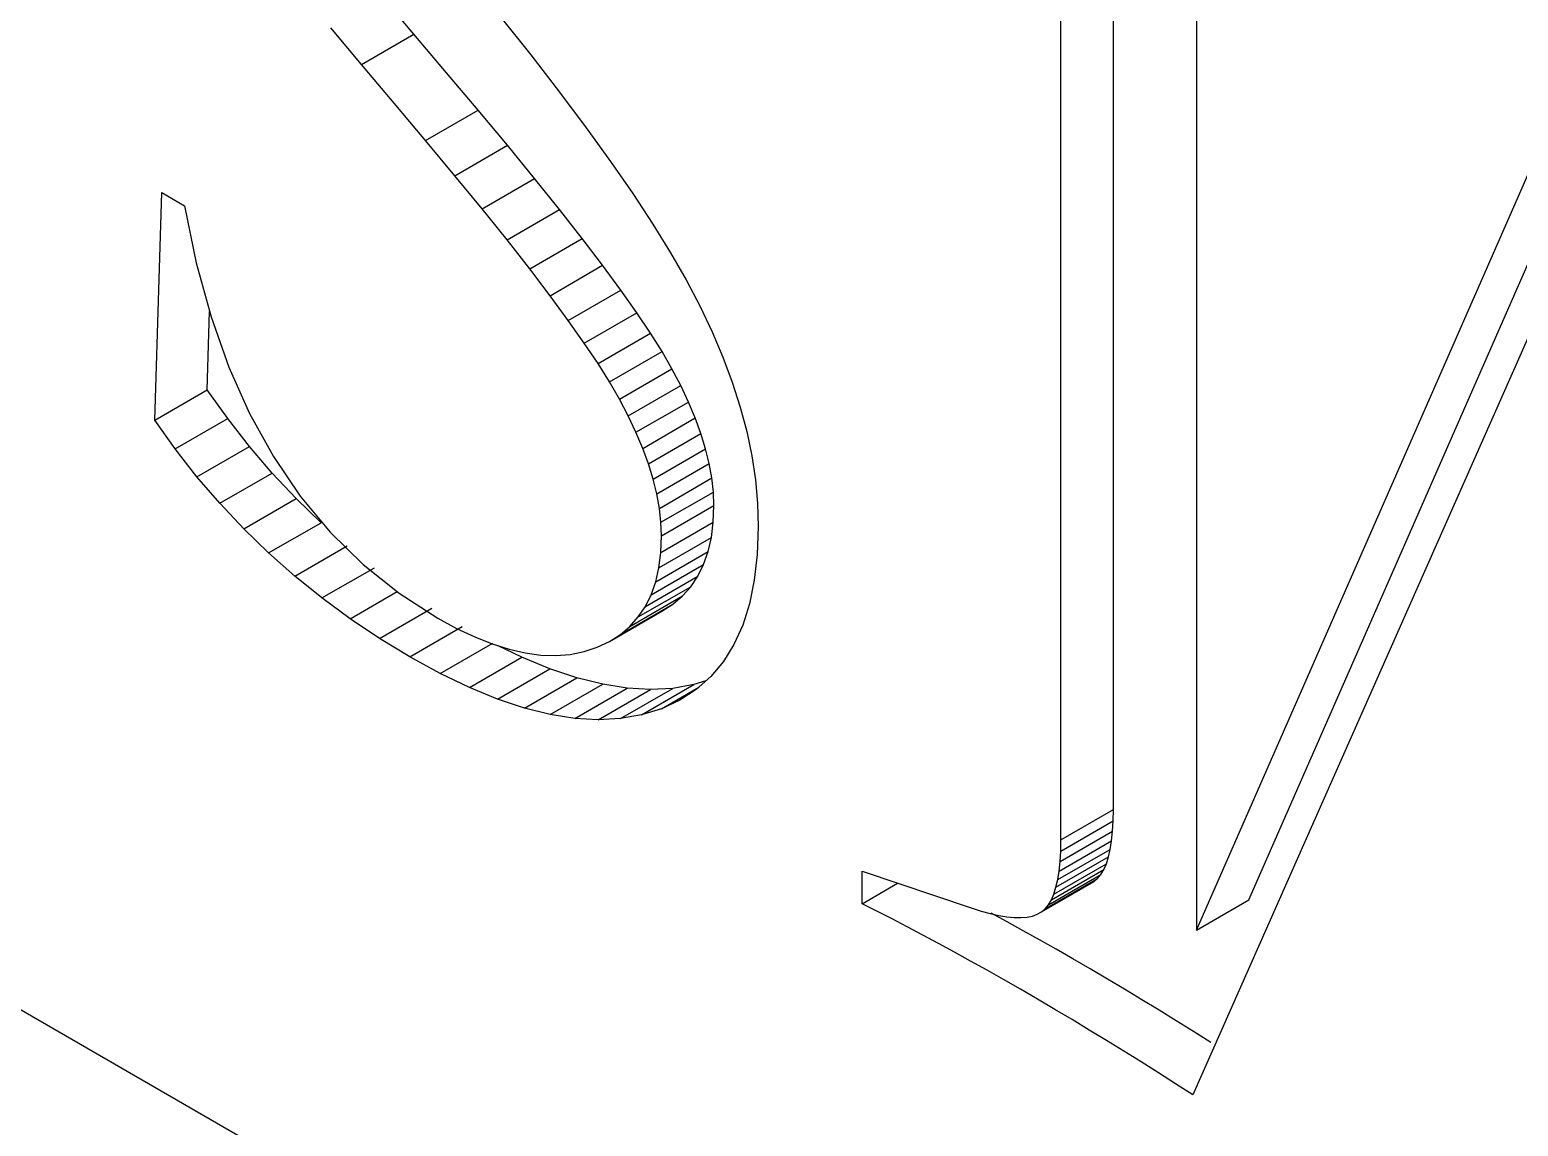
# Model space of a CAD drawing. Header units: millimetres. Extents: x 98 to 524, y -2487 to -1043.
# Drawn here: x 269.59 to 271.595, y -1260.496 to -1259.02 of the extents above; entities that cross this region are included whole.
import ezdxf

# ---------------------------------------------------------------- set-up
doc = ezdxf.new("R2010")
doc.units = ezdxf.units.MM
doc.layers.get('0').update_dxf_attribs({"lineweight": 18})

msp = doc.modelspace()

# ---------------------------------------------------------------- linework, layer by layer
at = {"color": 7, "lineweight": -3, "ltscale": 0.314351}
msp.add_line((273.6326, -1262.681), (262.7431, -1256.394), dxfattribs=at)
at = {"color": 7, "lineweight": -3, "ltscale": 0.031066}
msp.add_line((271.0493, -1260.0697), (271.0493, -1258.8271), dxfattribs=at)
at = {"color": 7, "lineweight": -3, "ltscale": 0.031065}
msp.add_line((270.9785, -1260.1105), (270.9785, -1258.8679), dxfattribs=at)
at = {"color": 7, "lineweight": -3, "ltscale": 0.031955}
msp.add_line((271.1611, -1258.9541), (271.1611, -1260.2323), dxfattribs=at)
at = {"color": 7, "lineweight": -3, "ltscale": 0.001615}
for p, q in [((270.1071, -1259.0258), (270.0658, -1258.9761)), ((270.0364, -1259.0666), (269.9951, -1259.0169))]:
    msp.add_line(p, q, dxfattribs=at)
at = {"color": 7, "lineweight": -3, "ltscale": 0.001675}
msp.add_line((270.2226, -1259.0013), (270.2644, -1259.0537), dxfattribs=at)
at = {"color": 7, "lineweight": -3, "ltscale": 0.002042}
for p, q in [((270.0364, -1259.0666), (270.1071, -1259.0258)), ((270.9783, -1260.1258), (271.049, -1260.085)), ((270.9574, -1260.2035), (271.0281, -1260.1627))]:
    msp.add_line(p, q, dxfattribs=at)
at = {"color": 7, "lineweight": -3, "ltscale": 0.001695}
for p, q in [((270.1509, -1259.0775), (270.1071, -1259.0258)), ((270.0802, -1259.1184), (270.0364, -1259.0666))]:
    msp.add_line(p, q, dxfattribs=at)
at = {"color": 7, "lineweight": -3, "ltscale": 0.033029}
msp.add_line((271.1611, -1260.2323), (271.692, -1259.0226), dxfattribs=at)
at = {"color": 7, "lineweight": -3, "ltscale": 0.001584}
msp.add_line((270.2644, -1259.0537), (270.3033, -1259.1037), dxfattribs=at)
at = {"color": 7, "lineweight": -3, "ltscale": 0.001648}
for p, q in [((270.1935, -1259.1279), (270.1509, -1259.0775)), ((270.1228, -1259.1687), (270.0802, -1259.1184))]:
    msp.add_line(p, q, dxfattribs=at)
at = {"color": 7, "lineweight": -3, "ltscale": 0.030004}
msp.add_line((271.2318, -1260.1915), (271.7141, -1259.0925), dxfattribs=at)
at = {"color": 7, "lineweight": -3, "ltscale": 0.001494}
msp.add_line((270.3033, -1259.1037), (270.3391, -1259.1516), dxfattribs=at)
at = {"color": 7, "lineweight": -3, "ltscale": 0.002041}
for p, q in [((270.1228, -1259.1687), (270.1935, -1259.1279)), ((270.1623, -1259.2162), (270.233, -1259.1753)), ((270.1989, -1259.2608), (270.2696, -1259.22)), ((270.2325, -1259.3026), (270.3032, -1259.2618)), ((270.263, -1259.3416), (270.3337, -1259.3008)), ((270.2905, -1259.3778), (270.3612, -1259.3369)), ((270.315, -1259.4111), (270.3858, -1259.3702)), ((270.3365, -1259.4416), (270.4073, -1259.4007)), ((270.3551, -1259.4692), (270.4258, -1259.4284)), ((270.3705, -1259.494), (270.4413, -1259.4532)), ((270.3838, -1259.5172), (270.4545, -1259.4763)), ((269.7578, -1259.5454), (269.8285, -1259.5045)), ((270.3957, -1259.5398), (270.4664, -1259.4989)), ((270.4062, -1259.5618), (270.4769, -1259.521)), ((269.7856, -1259.5842), (269.8563, -1259.5434)), ((270.4153, -1259.5834), (270.486, -1259.5425)), ((270.423, -1259.6044), (270.4937, -1259.5635)), ((269.8148, -1259.6216), (269.8855, -1259.5808)), ((270.4293, -1259.6248), (270.5, -1259.584)), ((269.8455, -1259.6574), (269.9162, -1259.6166)), ((270.4342, -1259.6448), (270.5049, -1259.6039)), ((270.4377, -1259.6642), (270.5084, -1259.6233)), ((269.8777, -1259.6916), (269.9484, -1259.6508)), ((270.4398, -1259.683), (270.5105, -1259.6422)), ((270.4405, -1259.7014), (270.5112, -1259.6605)), ((269.9113, -1259.7243), (269.982, -1259.6835)), ((270.4396, -1259.7235), (270.5103, -1259.6827)), ((269.9464, -1259.7554), (270.0171, -1259.7146)), ((270.437, -1259.7441), (270.5077, -1259.7033)), ((270.4327, -1259.7631), (270.5034, -1259.7223)), ((269.983, -1259.7849), (270.0537, -1259.7441)), ((270.4188, -1259.7963), (270.4895, -1259.7555)), ((270.4266, -1259.7805), (270.4973, -1259.7397)), ((270.4093, -1259.8105), (270.48, -1259.7697)), ((270.3851, -1259.834), (270.4558, -1259.7932)), ((270.3981, -1259.8231), (270.4688, -1259.7822)), ((270.0605, -1259.8393), (270.1312, -1259.7985)), ((270.3704, -1259.8434), (270.4411, -1259.8026)), ((270.1015, -1259.8642), (270.1722, -1259.8234)), ((270.1424, -1259.8866), (270.2132, -1259.8458)), ((270.1818, -1259.9055), (270.2525, -1259.8647)), ((270.2196, -1259.9211), (270.2903, -1259.8803)), ((270.2559, -1259.9332), (270.3266, -1259.8924)), ((270.2905, -1259.9419), (270.3613, -1259.9011)), ((270.3237, -1259.9471), (270.3944, -1259.9063)), ((270.3552, -1259.949), (270.4259, -1259.9082)), ((270.3852, -1259.9474), (270.4559, -1259.9066)), ((270.4136, -1259.9424), (270.4843, -1259.9016)), ((270.9785, -1260.1105), (271.0493, -1260.0697)), ((270.9762, -1260.1526), (271.0469, -1260.1118)), ((270.9775, -1260.1398), (271.0482, -1260.099)), ((270.972, -1260.1745), (271.0427, -1260.1337)), ((270.9744, -1260.1642), (271.0451, -1260.1234)), ((270.9619, -1260.1981), (271.0326, -1260.1573)), ((270.9658, -1260.1915), (271.0365, -1260.1507)), ((270.9691, -1260.1836), (271.0399, -1260.1428)), ((270.9525, -1260.2077), (271.0232, -1260.1669)), ((271.1611, -1260.2323), (271.2318, -1260.1915))]:
    msp.add_line(p, q, dxfattribs=at)
at = {"color": 7, "lineweight": -3, "ltscale": 0.001545}
for p, q in [((270.233, -1259.1753), (270.1935, -1259.1279)), ((270.1623, -1259.2162), (270.1228, -1259.1687))]:
    msp.add_line(p, q, dxfattribs=at)
at = {"color": 7, "lineweight": -3, "ltscale": 0.001404}
msp.add_line((270.3391, -1259.1516), (270.372, -1259.1971), dxfattribs=at)
at = {"color": 7, "lineweight": -3, "ltscale": 0.001443}
for p, q in [((270.2696, -1259.22), (270.233, -1259.1753)), ((270.1989, -1259.2608), (270.1623, -1259.2162))]:
    msp.add_line(p, q, dxfattribs=at)
at = {"color": 7, "lineweight": -3, "ltscale": 0.001315}
msp.add_line((270.372, -1259.1971), (270.4019, -1259.2403), dxfattribs=at)
at = {"color": 7, "lineweight": -3, "ltscale": 0.00134}
msp.add_line((270.3032, -1259.2618), (270.2696, -1259.22), dxfattribs=at)
at = {"color": 7, "lineweight": -3, "ltscale": 0.007668}
msp.add_line((269.7578, -1259.5454), (269.7673, -1259.2388), dxfattribs=at)
at = {"color": 7, "lineweight": -3, "ltscale": 0.000889399}
msp.add_line((269.7673, -1259.2388), (269.7981, -1259.2566), dxfattribs=at)
at = {"color": 7, "lineweight": -3, "ltscale": 0.001971}
msp.add_line((269.7981, -1259.2566), (269.8139, -1259.3338), dxfattribs=at)
at = {"color": 7, "lineweight": -3, "ltscale": 0.001226}
msp.add_line((270.4019, -1259.2403), (270.4288, -1259.2813), dxfattribs=at)
at = {"color": 7, "lineweight": -3, "ltscale": 0.001341}
msp.add_line((270.2325, -1259.3026), (270.1989, -1259.2608), dxfattribs=at)
at = {"color": 7, "lineweight": -3, "ltscale": 0.001238}
for p, q in [((270.3337, -1259.3008), (270.3032, -1259.2618)), ((270.263, -1259.3416), (270.2325, -1259.3026))]:
    msp.add_line(p, q, dxfattribs=at)
at = {"color": 7, "lineweight": -3, "ltscale": 0.001138}
msp.add_line((270.4288, -1259.2813), (270.4527, -1259.32), dxfattribs=at)
at = {"color": 7, "lineweight": -3, "ltscale": 0.001136}
for p, q in [((270.3612, -1259.3369), (270.3337, -1259.3008)), ((270.2905, -1259.3778), (270.263, -1259.3416))]:
    msp.add_line(p, q, dxfattribs=at)
at = {"color": 7, "lineweight": -3, "ltscale": 0.001877}
msp.add_line((269.8139, -1259.3338), (269.8338, -1259.4063), dxfattribs=at)
at = {"color": 7, "lineweight": -3, "ltscale": 0.00105}
msp.add_line((270.4527, -1259.32), (270.4736, -1259.3565), dxfattribs=at)
at = {"color": 7, "lineweight": -3, "ltscale": 0.001034}
msp.add_line((270.3858, -1259.3702), (270.3612, -1259.3369), dxfattribs=at)
at = {"color": 7, "lineweight": -3, "ltscale": 0.000991726}
msp.add_line((270.4736, -1259.3565), (270.4921, -1259.3916), dxfattribs=at)
at = {"color": 7, "lineweight": -3, "ltscale": 0.000932636}
for p, q in [((270.4073, -1259.4007), (270.3858, -1259.3702)), ((270.3365, -1259.4416), (270.315, -1259.4111))]:
    msp.add_line(p, q, dxfattribs=at)
at = {"color": 7, "lineweight": -3, "ltscale": 0.02956}
msp.add_line((271.6351, -1259.3729), (271.1563, -1260.454), dxfattribs=at)
at = {"color": 7, "lineweight": -3, "ltscale": 0.001035}
msp.add_line((270.315, -1259.4111), (270.2905, -1259.3778), dxfattribs=at)
at = {"color": 7, "lineweight": -3, "ltscale": 0.000960817}
msp.add_line((270.4921, -1259.3916), (270.5086, -1259.4263), dxfattribs=at)
at = {"color": 7, "lineweight": -3, "ltscale": 0.002638}
msp.add_line((269.8285, -1259.5045), (269.8318, -1259.3991), dxfattribs=at)
at = {"color": 7, "lineweight": -3, "ltscale": 0.001793}
msp.add_line((269.8338, -1259.4063), (269.8577, -1259.4739), dxfattribs=at)
at = {"color": 7, "lineweight": -3, "ltscale": 0.000831806}
for p, q in [((270.4258, -1259.4284), (270.4073, -1259.4007)), ((270.3551, -1259.4692), (270.3365, -1259.4416))]:
    msp.add_line(p, q, dxfattribs=at)
at = {"color": 7, "lineweight": -3, "ltscale": 0.000731523}
msp.add_line((270.4413, -1259.4532), (270.4258, -1259.4284), dxfattribs=at)
at = {"color": 7, "lineweight": -3, "ltscale": 0.000931165}
msp.add_line((270.5086, -1259.4263), (270.5232, -1259.4606), dxfattribs=at)
at = {"color": 7, "lineweight": -3, "ltscale": 0.000666961}
for p, q in [((270.4545, -1259.4763), (270.4413, -1259.4532)), ((270.3838, -1259.5172), (270.3705, -1259.494))]:
    msp.add_line(p, q, dxfattribs=at)
at = {"color": 7, "lineweight": -3, "ltscale": 0.001719}
msp.add_line((269.8577, -1259.4739), (269.8857, -1259.5366), dxfattribs=at)
at = {"color": 7, "lineweight": -3, "ltscale": 0.000731199}
msp.add_line((270.3705, -1259.494), (270.3551, -1259.4692), dxfattribs=at)
at = {"color": 7, "lineweight": -3, "ltscale": 0.000638344}
msp.add_line((270.4664, -1259.4989), (270.4545, -1259.4763), dxfattribs=at)
at = {"color": 7, "lineweight": -3, "ltscale": 0.000903849}
msp.add_line((270.5232, -1259.4606), (270.5359, -1259.4944), dxfattribs=at)
at = {"color": 7, "lineweight": -3, "ltscale": 0.000878147}
msp.add_line((270.5359, -1259.4944), (270.5465, -1259.5279), dxfattribs=at)
at = {"color": 7, "lineweight": -3, "ltscale": 0.001195}
for p, q in [((269.8563, -1259.5434), (269.8285, -1259.5045)), ((269.7856, -1259.5842), (269.7578, -1259.5454))]:
    msp.add_line(p, q, dxfattribs=at)
at = {"color": 7, "lineweight": -3, "ltscale": 0.000638682}
msp.add_line((270.3957, -1259.5398), (270.3838, -1259.5172), dxfattribs=at)
at = {"color": 7, "lineweight": -3, "ltscale": 0.000610695}
for p, q in [((270.4769, -1259.521), (270.4664, -1259.4989)), ((270.4062, -1259.5618), (270.3957, -1259.5398))]:
    msp.add_line(p, q, dxfattribs=at)
at = {"color": 7, "lineweight": -3, "ltscale": 0.001656}
msp.add_line((269.8857, -1259.5366), (269.9178, -1259.5946), dxfattribs=at)
at = {"color": 7, "lineweight": -3, "ltscale": 0.000584301}
for p, q in [((270.486, -1259.5425), (270.4769, -1259.521)), ((270.4153, -1259.5834), (270.4062, -1259.5618))]:
    msp.add_line(p, q, dxfattribs=at)
at = {"color": 7, "lineweight": -3, "ltscale": 0.000854784}
msp.add_line((270.5465, -1259.5279), (270.5553, -1259.5609), dxfattribs=at)
at = {"color": 7, "lineweight": -3, "ltscale": 0.001185}
msp.add_line((269.8855, -1259.5808), (269.8563, -1259.5434), dxfattribs=at)
at = {"color": 7, "lineweight": -3, "ltscale": 0.000559363}
msp.add_line((270.4937, -1259.5635), (270.486, -1259.5425), dxfattribs=at)
at = {"color": 7, "lineweight": -3, "ltscale": 0.00053515}
for p, q in [((270.5, -1259.584), (270.4937, -1259.5635)), ((270.4293, -1259.6248), (270.423, -1259.6044))]:
    msp.add_line(p, q, dxfattribs=at)
at = {"color": 7, "lineweight": -3, "ltscale": 0.000833435}
msp.add_line((270.5553, -1259.5609), (270.5621, -1259.5936), dxfattribs=at)
at = {"color": 7, "lineweight": -3, "ltscale": 0.001186}
msp.add_line((269.8148, -1259.6216), (269.7856, -1259.5842), dxfattribs=at)
at = {"color": 7, "lineweight": -3, "ltscale": 0.001179}
for p, q in [((269.9162, -1259.6166), (269.8855, -1259.5808)), ((269.8455, -1259.6574), (269.8148, -1259.6216))]:
    msp.add_line(p, q, dxfattribs=at)
at = {"color": 7, "lineweight": -3, "ltscale": 0.001608}
msp.add_line((269.9178, -1259.5946), (269.954, -1259.6478), dxfattribs=at)
at = {"color": 7, "lineweight": -3, "ltscale": 0.000559005}
msp.add_line((270.423, -1259.6044), (270.4153, -1259.5834), dxfattribs=at)
at = {"color": 7, "lineweight": -3, "ltscale": 0.000513398}
for p, q in [((270.5049, -1259.6039), (270.5, -1259.584)), ((270.4342, -1259.6448), (270.4293, -1259.6248))]:
    msp.add_line(p, q, dxfattribs=at)
at = {"color": 7, "lineweight": -3, "ltscale": 0.000814802}
msp.add_line((270.5621, -1259.5936), (270.567, -1259.6258), dxfattribs=at)
at = {"color": 7, "lineweight": -3, "ltscale": 0.001174}
for p, q in [((269.9484, -1259.6508), (269.9162, -1259.6166)), ((269.8777, -1259.6916), (269.8455, -1259.6574))]:
    msp.add_line(p, q, dxfattribs=at)
at = {"color": 7, "lineweight": -3, "ltscale": 0.000492655}
for p, q in [((270.5084, -1259.6233), (270.5049, -1259.6039)), ((270.4377, -1259.6642), (270.4342, -1259.6448))]:
    msp.add_line(p, q, dxfattribs=at)
at = {"color": 7, "lineweight": -3, "ltscale": 0.000474426}
for p, q in [((270.5105, -1259.6422), (270.5084, -1259.6233)), ((270.4398, -1259.683), (270.4377, -1259.6642))]:
    msp.add_line(p, q, dxfattribs=at)
at = {"color": 7, "lineweight": -3, "ltscale": 0.000798695}
msp.add_line((270.567, -1259.6258), (270.5699, -1259.6576), dxfattribs=at)
at = {"color": 7, "lineweight": -3, "ltscale": 0.001172}
for p, q in [((269.982, -1259.6835), (269.9484, -1259.6508)), ((269.9113, -1259.7243), (269.8777, -1259.6916))]:
    msp.add_line(p, q, dxfattribs=at)
at = {"color": 7, "lineweight": -3, "ltscale": 0.001573}
msp.add_line((269.954, -1259.6478), (269.9942, -1259.6961), dxfattribs=at)
at = {"color": 7, "lineweight": -3, "ltscale": 0.000458481}
msp.add_line((270.5112, -1259.6605), (270.5105, -1259.6422), dxfattribs=at)
at = {"color": 7, "lineweight": -3, "ltscale": 0.000785825}
msp.add_line((270.5699, -1259.6576), (270.5708, -1259.689), dxfattribs=at)
at = {"color": 7, "lineweight": -3, "ltscale": 0.000555464}
msp.add_line((270.5103, -1259.6827), (270.5112, -1259.6605), dxfattribs=at)
at = {"color": 7, "lineweight": -3, "ltscale": 0.001553}
msp.add_line((269.9942, -1259.6961), (270.0386, -1259.7396), dxfattribs=at)
at = {"color": 7, "lineweight": -3, "ltscale": 0.000458862}
msp.add_line((270.4405, -1259.7014), (270.4398, -1259.683), dxfattribs=at)
at = {"color": 7, "lineweight": -3, "ltscale": 0.000518673}
msp.add_line((270.5077, -1259.7033), (270.5103, -1259.6827), dxfattribs=at)
at = {"color": 7, "lineweight": -3, "ltscale": 0.00093632}
msp.add_line((270.5708, -1259.689), (270.5695, -1259.7265), dxfattribs=at)
at = {"color": 7, "lineweight": -3, "ltscale": 0.000555083}
msp.add_line((270.4396, -1259.7235), (270.4405, -1259.7014), dxfattribs=at)
at = {"color": 7, "lineweight": -3, "ltscale": 0.000486758}
for p, q in [((270.5034, -1259.7223), (270.5077, -1259.7033)), ((270.4327, -1259.7631), (270.437, -1259.7441))]:
    msp.add_line(p, q, dxfattribs=at)
at = {"color": 7, "lineweight": -3, "ltscale": 0.001173}
msp.add_line((269.9464, -1259.7554), (269.9113, -1259.7243), dxfattribs=at)
at = {"color": 7, "lineweight": -3, "ltscale": 0.000519051}
msp.add_line((270.437, -1259.7441), (270.4396, -1259.7235), dxfattribs=at)
at = {"color": 7, "lineweight": -3, "ltscale": 0.000460491}
for p, q in [((270.4973, -1259.7397), (270.5034, -1259.7223)), ((270.4266, -1259.7805), (270.4327, -1259.7631))]:
    msp.add_line(p, q, dxfattribs=at)
at = {"color": 7, "lineweight": -3, "ltscale": 0.000869151}
msp.add_line((270.5695, -1259.7265), (270.5656, -1259.761), dxfattribs=at)
at = {"color": 7, "lineweight": -3, "ltscale": 0.001175}
msp.add_line((269.983, -1259.7849), (269.9464, -1259.7554), dxfattribs=at)
at = {"color": 7, "lineweight": -3, "ltscale": 0.001549}
msp.add_line((270.0386, -1259.7396), (270.087, -1259.7783), dxfattribs=at)
at = {"color": 7, "lineweight": -3, "ltscale": 0.000427225}
for p, q in [((270.48, -1259.7697), (270.4895, -1259.7555)), ((270.4093, -1259.8105), (270.4188, -1259.7963))]:
    msp.add_line(p, q, dxfattribs=at)
at = {"color": 7, "lineweight": -3, "ltscale": 0.000439809}
for p, q in [((270.4895, -1259.7555), (270.4973, -1259.7397)), ((270.4188, -1259.7963), (270.4266, -1259.7805))]:
    msp.add_line(p, q, dxfattribs=at)
at = {"color": 7, "lineweight": -3, "ltscale": 0.001831}
msp.add_line((270.021, -1259.8129), (270.0844, -1259.7763), dxfattribs=at)
at = {"color": 7, "lineweight": -3, "ltscale": 0.000422002}
msp.add_line((270.4688, -1259.7822), (270.48, -1259.7697), dxfattribs=at)
at = {"color": 7, "lineweight": -3, "ltscale": 0.000808883}
msp.add_line((270.5656, -1259.761), (270.5591, -1259.7927), dxfattribs=at)
at = {"color": 7, "lineweight": -3, "ltscale": 0.001181}
msp.add_line((270.021, -1259.8129), (269.983, -1259.7849), dxfattribs=at)
at = {"color": 7, "lineweight": -3, "ltscale": 0.001562}
msp.add_line((270.087, -1259.7783), (270.1394, -1259.8122), dxfattribs=at)
at = {"color": 7, "lineweight": -3, "ltscale": 0.000436199}
for p, q in [((270.4411, -1259.8026), (270.4558, -1259.7932)), ((270.3704, -1259.8434), (270.3851, -1259.834))]:
    msp.add_line(p, q, dxfattribs=at)
at = {"color": 7, "lineweight": -3, "ltscale": 0.000424694}
msp.add_line((270.4558, -1259.7932), (270.4688, -1259.7822), dxfattribs=at)
at = {"color": 7, "lineweight": -3, "ltscale": 0.000755478}
msp.add_line((270.5591, -1259.7927), (270.55, -1259.8215), dxfattribs=at)
at = {"color": 7, "lineweight": -3, "ltscale": 0.001189}
msp.add_line((270.0605, -1259.8393), (270.021, -1259.8129), dxfattribs=at)
at = {"color": 7, "lineweight": -3, "ltscale": 0.000716423}
msp.add_line((270.1394, -1259.8122), (270.1646, -1259.8259), dxfattribs=at)
at = {"color": 7, "lineweight": -3, "ltscale": 0.000421717}
msp.add_line((270.3981, -1259.8231), (270.4093, -1259.8105), dxfattribs=at)
at = {"color": 7, "lineweight": -3, "ltscale": 0.000673857}
msp.add_line((270.1646, -1259.8259), (270.189, -1259.8374), dxfattribs=at)
at = {"color": 7, "lineweight": -3, "ltscale": 0.000632861}
msp.add_line((270.189, -1259.8374), (270.2125, -1259.8468), dxfattribs=at)
at = {"color": 7, "lineweight": -3, "ltscale": 0.000424941}
msp.add_line((270.3851, -1259.834), (270.3981, -1259.8231), dxfattribs=at)
at = {"color": 7, "lineweight": -3, "ltscale": 0.000711572}
msp.add_line((270.55, -1259.8215), (270.5382, -1259.8474), dxfattribs=at)
at = {"color": 7, "lineweight": -3, "ltscale": 0.001199}
msp.add_line((270.1015, -1259.8642), (270.0605, -1259.8393), dxfattribs=at)
at = {"color": 7, "lineweight": -3, "ltscale": 0.000594791}
msp.add_line((270.2125, -1259.8468), (270.2352, -1259.8539), dxfattribs=at)
at = {"color": 7, "lineweight": -3, "ltscale": 0.000891647}
msp.add_line((270.2525, -1259.8647), (270.2204, -1259.8492), dxfattribs=at)
at = {"color": 7, "lineweight": -3, "ltscale": 0.000560698}
msp.add_line((270.2352, -1259.8539), (270.2571, -1259.8589), dxfattribs=at)
at = {"color": 7, "lineweight": -3, "ltscale": 0.000472665}
msp.add_line((270.3177, -1259.8608), (270.3362, -1259.8571), dxfattribs=at)
at = {"color": 7, "lineweight": -3, "ltscale": 0.000467085}
msp.add_line((270.3362, -1259.8571), (270.354, -1259.8512), dxfattribs=at)
at = {"color": 7, "lineweight": -3, "ltscale": 0.000454578}
msp.add_line((270.354, -1259.8512), (270.3704, -1259.8434), dxfattribs=at)
at = {"color": 7, "lineweight": -3, "ltscale": 0.000678635}
msp.add_line((270.5382, -1259.8474), (270.5239, -1259.8705), dxfattribs=at)
at = {"color": 7, "lineweight": -3, "ltscale": 0.001166}
msp.add_line((270.1424, -1259.8866), (270.1015, -1259.8642), dxfattribs=at)
at = {"color": 7, "lineweight": -3, "ltscale": 0.001022}
for p, q in [((270.2903, -1259.8803), (270.2525, -1259.8647)), ((270.2196, -1259.9211), (270.1818, -1259.9055))]:
    msp.add_line(p, q, dxfattribs=at)
at = {"color": 7, "lineweight": -3, "ltscale": 0.000530759}
msp.add_line((270.2571, -1259.8589), (270.2781, -1259.8617), dxfattribs=at)
at = {"color": 7, "lineweight": -3, "ltscale": 0.000505308}
msp.add_line((270.2781, -1259.8617), (270.2983, -1259.8624), dxfattribs=at)
at = {"color": 7, "lineweight": -3, "ltscale": 0.000485996}
msp.add_line((270.2983, -1259.8624), (270.3177, -1259.8608), dxfattribs=at)
at = {"color": 7, "lineweight": -3, "ltscale": 0.000659032}
msp.add_line((270.5239, -1259.8705), (270.507, -1259.8907), dxfattribs=at)
at = {"color": 7, "lineweight": -3, "ltscale": 0.001092}
msp.add_line((270.1818, -1259.9055), (270.1424, -1259.8866), dxfattribs=at)
at = {"color": 7, "lineweight": -3, "ltscale": 0.000955159}
msp.add_line((270.3266, -1259.8924), (270.2903, -1259.8803), dxfattribs=at)
at = {"color": 7, "lineweight": -3, "ltscale": 0.000893928}
msp.add_line((270.3613, -1259.9011), (270.3266, -1259.8924), dxfattribs=at)
at = {"color": 7, "lineweight": -3, "ltscale": 0.000418175}
msp.add_line((270.5003, -1259.8966), (270.4843, -1259.9016), dxfattribs=at)
at = {"color": 7, "lineweight": -3, "ltscale": 0.000653166}
msp.add_line((270.507, -1259.8907), (270.4874, -1259.908), dxfattribs=at)
at = {"color": 7, "lineweight": -3, "ltscale": 0.000838186}
msp.add_line((270.3944, -1259.9063), (270.3613, -1259.9011), dxfattribs=at)
at = {"color": 7, "lineweight": -3, "ltscale": 0.000790229}
for p, q in [((270.4259, -1259.9082), (270.3944, -1259.9063)), ((270.3552, -1259.949), (270.3237, -1259.9471))]:
    msp.add_line(p, q, dxfattribs=at)
at = {"color": 7, "lineweight": -3, "ltscale": 0.000750617}
for p, q in [((270.4559, -1259.9066), (270.4259, -1259.9082)), ((270.3852, -1259.9474), (270.3552, -1259.949))]:
    msp.add_line(p, q, dxfattribs=at)
at = {"color": 7, "lineweight": -3, "ltscale": 0.001457}
msp.add_line((270.4405, -1259.934), (270.491, -1259.9049), dxfattribs=at)
at = {"color": 7, "lineweight": -3, "ltscale": 0.000721543}
msp.add_line((270.4843, -1259.9016), (270.4559, -1259.9066), dxfattribs=at)
at = {"color": 7, "lineweight": -3, "ltscale": 0.000661079}
msp.add_line((270.4874, -1259.908), (270.4652, -1259.9224), dxfattribs=at)
at = {"color": 7, "lineweight": -3, "ltscale": 0.00095528}
msp.add_line((270.2559, -1259.9332), (270.2196, -1259.9211), dxfattribs=at)
at = {"color": 7, "lineweight": -3, "ltscale": 0.000893836}
msp.add_line((270.2905, -1259.9419), (270.2559, -1259.9332), dxfattribs=at)
at = {"color": 7, "lineweight": -3, "ltscale": 0.00070352}
msp.add_line((270.4405, -1259.934), (270.4136, -1259.9424), dxfattribs=at)
at = {"color": 7, "lineweight": -3, "ltscale": 0.00068332}
msp.add_line((270.4652, -1259.9224), (270.4405, -1259.934), dxfattribs=at)
at = {"color": 7, "lineweight": -3, "ltscale": 0.000838246}
msp.add_line((270.3237, -1259.9471), (270.2905, -1259.9419), dxfattribs=at)
at = {"color": 7, "lineweight": -3, "ltscale": 0.000721609}
msp.add_line((270.4136, -1259.9424), (270.3852, -1259.9474), dxfattribs=at)
at = {"color": 7, "lineweight": -3, "ltscale": 0.000381525}
msp.add_line((271.049, -1260.085), (271.0493, -1260.0697), dxfattribs=at)
at = {"color": 7, "lineweight": -3, "ltscale": 0.000351131}
msp.add_line((271.0482, -1260.099), (271.049, -1260.085), dxfattribs=at)
at = {"color": 7, "lineweight": -3, "ltscale": 0.000381913}
msp.add_line((270.9783, -1260.1258), (270.9785, -1260.1105), dxfattribs=at)
at = {"color": 7, "lineweight": -3, "ltscale": 0.000292755}
for p, q in [((271.0451, -1260.1234), (271.0469, -1260.1118)), ((270.9744, -1260.1642), (270.9762, -1260.1526))]:
    msp.add_line(p, q, dxfattribs=at)
at = {"color": 7, "lineweight": -3, "ltscale": 0.000321691}
msp.add_line((271.0469, -1260.1118), (271.0482, -1260.099), dxfattribs=at)
at = {"color": 7, "lineweight": -3, "ltscale": 0.00035111}
msp.add_line((270.9775, -1260.1398), (270.9783, -1260.1258), dxfattribs=at)
at = {"color": 7, "lineweight": -3, "ltscale": 0.000238399}
for p, q in [((271.0399, -1260.1428), (271.0427, -1260.1337)), ((270.9691, -1260.1836), (270.972, -1260.1745))]:
    msp.add_line(p, q, dxfattribs=at)
at = {"color": 7, "lineweight": -3, "ltscale": 0.000264852}
msp.add_line((271.0427, -1260.1337), (271.0451, -1260.1234), dxfattribs=at)
at = {"color": 7, "lineweight": -3, "ltscale": 0.001095}
msp.add_line((270.7107, -1260.1968), (270.7107, -1260.153), dxfattribs=at)
at = {"color": 7, "lineweight": -3, "ltscale": 0.003875}
msp.add_line((270.7107, -1260.153), (270.8577, -1260.2022), dxfattribs=at)
at = {"color": 7, "lineweight": -3, "ltscale": 0.000321312}
msp.add_line((270.9762, -1260.1526), (270.9775, -1260.1398), dxfattribs=at)
at = {"color": 7, "lineweight": -3, "ltscale": 0.000174568}
msp.add_line((271.0281, -1260.1627), (271.0326, -1260.1573), dxfattribs=at)
at = {"color": 7, "lineweight": -3, "ltscale": 0.000192542}
for p, q in [((271.0326, -1260.1573), (271.0365, -1260.1507)), ((270.9619, -1260.1981), (270.9658, -1260.1915))]:
    msp.add_line(p, q, dxfattribs=at)
at = {"color": 7, "lineweight": -3, "ltscale": 0.000214283}
for p, q in [((271.0365, -1260.1507), (271.0399, -1260.1428)), ((270.9658, -1260.1915), (270.9691, -1260.1836))]:
    msp.add_line(p, q, dxfattribs=at)
at = {"color": 7, "lineweight": -3, "ltscale": 0.001385}
msp.add_line((270.7107, -1260.1968), (270.7587, -1260.1691), dxfattribs=at)
at = {"color": 7, "lineweight": -3, "ltscale": 0.000265224}
msp.add_line((270.972, -1260.1745), (270.9744, -1260.1642), dxfattribs=at)
at = {"color": 7, "lineweight": -3, "ltscale": 0.000162159}
msp.add_line((271.0232, -1260.1669), (271.0281, -1260.1627), dxfattribs=at)
at = {"color": 7, "lineweight": -3, "ltscale": 0.000560245}
msp.add_line((270.7307, -1260.2068), (270.7107, -1260.1968), dxfattribs=at)
at = {"color": 7, "lineweight": -3, "ltscale": 0.00017481}
msp.add_line((270.9574, -1260.2035), (270.9619, -1260.1981), dxfattribs=at)
at = {"color": 7, "lineweight": -3, "ltscale": 0.000570495}
msp.add_line((270.7511, -1260.2171), (270.7307, -1260.2068), dxfattribs=at)
at = {"color": 7, "lineweight": -3, "ltscale": 0.000580436}
msp.add_line((270.7717, -1260.2278), (270.7511, -1260.2171), dxfattribs=at)
at = {"color": 7, "lineweight": -3, "ltscale": 0.000349501}
msp.add_line((270.8577, -1260.2022), (270.871, -1260.2065), dxfattribs=at)
at = {"color": 7, "lineweight": -3, "ltscale": 0.000323163}
msp.add_line((270.871, -1260.2065), (270.8834, -1260.2099), dxfattribs=at)
at = {"color": 7, "lineweight": -3, "ltscale": 0.000297454}
msp.add_line((270.8834, -1260.2099), (270.8951, -1260.2125), dxfattribs=at)
at = {"color": 7, "lineweight": -3, "ltscale": 0.000611085}
msp.add_line((270.906, -1260.221), (270.8845, -1260.2093), dxfattribs=at)
at = {"color": 7, "lineweight": -3, "ltscale": 0.000272991}
msp.add_line((270.8951, -1260.2125), (270.9058, -1260.2143), dxfattribs=at)
at = {"color": 7, "lineweight": -3, "ltscale": 0.000248738}
msp.add_line((270.9058, -1260.2143), (270.9157, -1260.2152), dxfattribs=at)
at = {"color": 7, "lineweight": -3, "ltscale": 0.000226238}
msp.add_line((270.9157, -1260.2152), (270.9248, -1260.2154), dxfattribs=at)
at = {"color": 7, "lineweight": -3, "ltscale": 0.000205947}
msp.add_line((270.9248, -1260.2154), (270.933, -1260.2147), dxfattribs=at)
at = {"color": 7, "lineweight": -3, "ltscale": 0.000187333}
msp.add_line((270.933, -1260.2147), (270.9403, -1260.2132), dxfattribs=at)
at = {"color": 7, "lineweight": -3, "ltscale": 0.000172541}
msp.add_line((270.9403, -1260.2132), (270.9468, -1260.2109), dxfattribs=at)
at = {"color": 7, "lineweight": -3, "ltscale": 0.000161731}
msp.add_line((270.9468, -1260.2109), (270.9525, -1260.2077), dxfattribs=at)
at = {"color": 7, "lineweight": -3, "ltscale": 0.000161621}
msp.add_line((270.9525, -1260.2077), (270.9574, -1260.2035), dxfattribs=at)
at = {"color": 7, "lineweight": -3, "ltscale": 0.000590569}
msp.add_line((270.7926, -1260.2388), (270.7717, -1260.2278), dxfattribs=at)
at = {"color": 7, "lineweight": -3, "ltscale": 0.000600725}
msp.add_line((270.8138, -1260.2501), (270.7926, -1260.2388), dxfattribs=at)
at = {"color": 7, "lineweight": -3, "ltscale": 0.000621137}
msp.add_line((270.9278, -1260.233), (270.906, -1260.221), dxfattribs=at)
at = {"color": 7, "lineweight": -3, "ltscale": 0.000631361}
msp.add_line((270.9498, -1260.2453), (270.9278, -1260.233), dxfattribs=at)
at = {"color": 7, "lineweight": -3, "ltscale": 0.000611267}
msp.add_line((270.8353, -1260.2618), (270.8138, -1260.2501), dxfattribs=at)
at = {"color": 7, "lineweight": -3, "ltscale": 0.00064146}
msp.add_line((270.9721, -1260.2579), (270.9498, -1260.2453), dxfattribs=at)
at = {"color": 7, "lineweight": -3, "ltscale": 0.000651724}
msp.add_line((270.9947, -1260.2709), (270.9721, -1260.2579), dxfattribs=at)
at = {"color": 7, "lineweight": -3, "ltscale": 0.000620953}
msp.add_line((270.857, -1260.2738), (270.8353, -1260.2618), dxfattribs=at)
at = {"color": 7, "lineweight": -3, "ltscale": 0.000631214}
msp.add_line((270.8791, -1260.2861), (270.857, -1260.2738), dxfattribs=at)
at = {"color": 7, "lineweight": -3, "ltscale": 0.000671424}
for p, q in [((271.018, -1260.2844), (270.9947, -1260.2709)), ((270.9473, -1260.3252), (270.924, -1260.3117))]:
    msp.add_line(p, q, dxfattribs=at)
at = {"color": 7, "lineweight": -3, "ltscale": 0.000641604}
msp.add_line((270.9014, -1260.2987), (270.8791, -1260.2861), dxfattribs=at)
at = {"color": 7, "lineweight": -3, "ltscale": 0.000651914}
msp.add_line((270.924, -1260.3117), (270.9014, -1260.2987), dxfattribs=at)
at = {"color": 7, "lineweight": -3, "ltscale": 0.000674063}
msp.add_line((271.0412, -1260.2981), (271.018, -1260.2844), dxfattribs=at)
at = {"color": 7, "lineweight": -3, "ltscale": 0.000675483}
msp.add_line((271.0644, -1260.3119), (271.0412, -1260.2981), dxfattribs=at)
at = {"color": 7, "lineweight": -3, "ltscale": 0.000677834}
msp.add_line((271.0876, -1260.3259), (271.0644, -1260.3119), dxfattribs=at)
at = {"color": 7, "lineweight": -3, "ltscale": 0.000673541}
msp.add_line((270.9705, -1260.3389), (270.9473, -1260.3252), dxfattribs=at)
at = {"color": 7, "lineweight": -3, "ltscale": 0.000676005}
msp.add_line((270.9937, -1260.3527), (270.9705, -1260.3389), dxfattribs=at)
at = {"color": 7, "lineweight": -3, "ltscale": 0.000680136}
msp.add_line((271.1109, -1260.34), (271.0876, -1260.3259), dxfattribs=at)
at = {"color": 7, "lineweight": -3, "ltscale": 0.000677637}
msp.add_line((271.0169, -1260.3667), (270.9937, -1260.3527), dxfattribs=at)
at = {"color": 7, "lineweight": -3, "ltscale": 0.000682002}
msp.add_line((271.1341, -1260.3543), (271.1109, -1260.34), dxfattribs=at)
at = {"color": 7, "lineweight": -3, "ltscale": 0.000684213}
for p, q in [((271.1573, -1260.3688), (271.1341, -1260.3543)), ((271.0866, -1260.4096), (271.0634, -1260.3951))]:
    msp.add_line(p, q, dxfattribs=at)
at = {"color": 7, "lineweight": -3, "ltscale": 0.000680008}
msp.add_line((271.0402, -1260.3808), (271.0169, -1260.3667), dxfattribs=at)
at = {"color": 7, "lineweight": -3, "ltscale": 0.000686765}
msp.add_line((271.1806, -1260.3834), (271.1573, -1260.3688), dxfattribs=at)
at = {"color": 7, "lineweight": -3, "ltscale": 0.000682327}
msp.add_line((271.0634, -1260.3951), (271.0402, -1260.3808), dxfattribs=at)
at = {"color": 7, "lineweight": -3, "ltscale": 0.000686562}
msp.add_line((271.1099, -1260.4243), (271.0866, -1260.4096), dxfattribs=at)
at = {"color": 7, "lineweight": -3, "ltscale": 0.00068869}
msp.add_line((271.1331, -1260.4391), (271.1099, -1260.4243), dxfattribs=at)
at = {"color": 7, "lineweight": -3, "ltscale": 0.000690749}
msp.add_line((271.1563, -1260.454), (271.1331, -1260.4391), dxfattribs=at)

doc.saveas('drawing.dxf')
